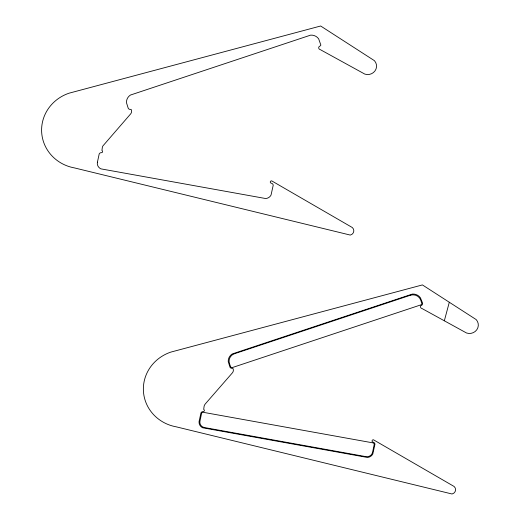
<?xml version="1.0" encoding="UTF-8"?>
<svg xmlns="http://www.w3.org/2000/svg" width="520" height="520" viewBox="0 0 520 520"><rect width="100%" height="100%" fill="white"/><g stroke="black" fill="none" stroke-linecap="round" stroke-linejoin="round"><path stroke-width="0.78" d="M444.334 320.794L449.306 302.25M97.416 162.195L97.312 163.755A6.494 6.181 -4.8 0 0 100.926 168.864L265.655 198.536A6.494 6.181 -4.8 0 0 271.043 195.052L273.202 185.289A2.418 2.301 -4.8 0 0 271.856 183.385L271.31 183.216A1.242 1.177 -4.7 0 1 270.303 181.857A1.242 1.177 -4.7 0 1 271.739 180.889L352.359 227.558A4.615 4.394 -4.7 0 1 350.291 235.079L74.471 167.915A40.742 38.792 -4.7 0 1 41.691 132.71A40.742 38.792 -4.7 0 1 69.147 93.165L320.658 26L374.426 60.671A8.794 8.372 -4.5 0 1 375.024 70.87A8.794 8.372 -4.5 0 1 364.819 74.1L320.32 49.647A2.067 1.963 -4.6 0 1 318.883 46.904L320.625 45.552A1.235 1.177 -4.6 0 0 320.827 44.974L318.656 38.851A8.97 8.541 -4.6 0 0 310.603 35.139L130.435 95.049A8.97 8.541 -4.6 0 0 126.484 102.745L128.278 108.401A2.45 2.333 -4.6 0 0 130.475 109.415L131.053 109.304A4.29 4.088 -4.6 0 1 130.611 113.945L102.901 145.951A6.812 6.494 -3.8 0 0 102.375 147.167L101.927 150.482A1.235 1.19 -2.5 0 1 101.784 152.678L101.205 152.646A2.418 2.301 -4.8 0 0 99.197 153.946L97.416 162.195M199.18 421.109L199.076 422.675A6.494 6.181 -4.8 0 0 202.69 427.785L367.413 457.45A6.494 6.181 -4.8 0 0 372.808 453.966L374.966 444.21A2.418 2.301 -4.8 0 0 373.62 442.306L373.068 442.137A1.242 1.177 -4.7 0 1 372.067 440.772A1.242 1.177 -4.7 0 1 373.497 439.803L454.123 486.479A4.615 4.394 -4.7 0 1 452.049 494L176.228 426.829A40.742 38.792 -4.7 0 1 143.455 391.632A40.742 38.792 -4.7 0 1 170.911 352.079L422.422 284.921L476.19 319.586A8.794 8.372 -4.5 0 1 476.788 329.784A8.794 8.372 -4.5 0 1 466.583 333.021L422.078 308.568A2.067 1.963 -4.6 0 1 420.647 305.819L421.551 305.389A2.45 2.333 -4.6 0 0 422.63 303.284L420.413 297.765A8.97 8.541 -4.6 0 0 412.366 294.06L232.2 353.964A8.97 8.541 -4.6 0 0 228.241 361.666L230.042 367.322A2.45 2.333 -4.6 0 0 232.239 368.335L232.811 368.219A4.29 4.088 -4.6 0 1 232.375 372.86L205.433 403.774A6.812 6.494 -3.8 0 0 204.139 406.081L203.691 409.403A1.235 1.19 -2.5 0 1 203.547 411.6L202.969 411.567A2.418 2.301 -4.8 0 0 200.961 412.867L199.18 421.109M201.533 413.575L199.953 421.2A5.707 5.428 -4.8 0 0 204.444 427.55L365.879 456.625A5.707 5.428 -4.8 0 0 372.574 452.296L374.153 444.672A1.631 1.554 -4.8 0 0 372.866 442.858L203.444 412.341A1.631 1.554 -4.8 0 0 201.533 413.575M410.339 295.256L234.559 353.697A8.151 7.761 -4.6 0 0 229.483 363.591L230.536 366.516A1.631 1.554 -4.6 0 0 232.603 367.471L420.713 304.922A1.631 1.554 -4.6 0 0 421.726 302.945L420.674 300.014A8.151 7.761 -4.6 0 0 410.339 295.256"/></g></svg>
